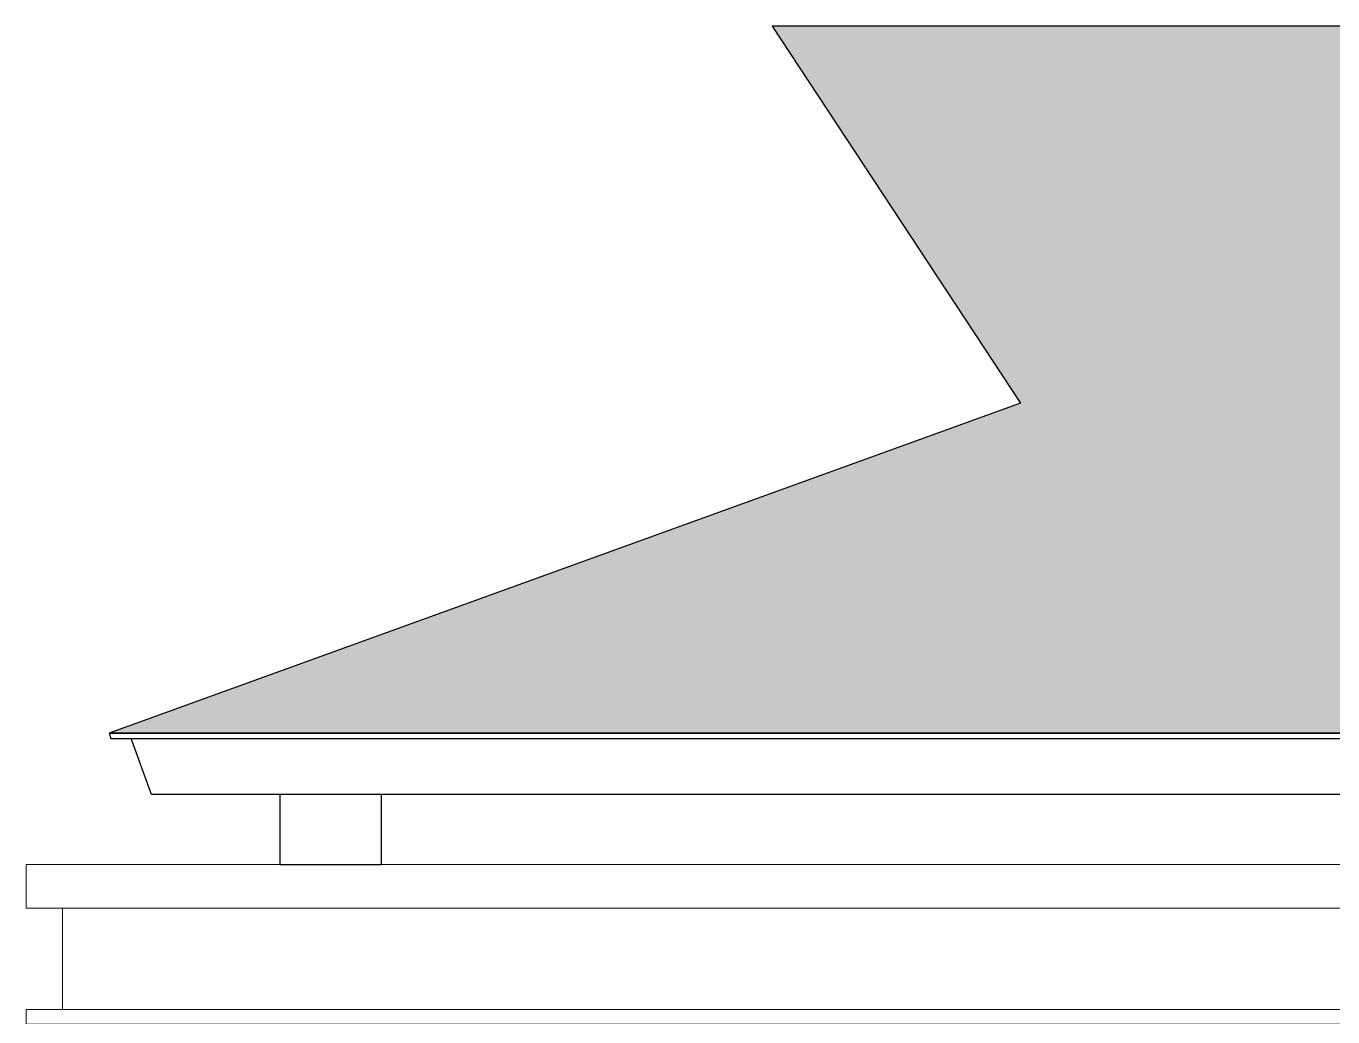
# Model space of a CAD drawing. Header units: inches. Extents: x 249 to 1192, y -18 to 440.
# Drawn here: x 596.31 to 605.32, y 267.3 to 274.13 of the extents above; entities that cross this region are included whole.
import ezdxf

# ---------------------------------------------------------------- set-up
doc = ezdxf.new("R2010")
doc.units = ezdxf.units.IN
doc.header["$MEASUREMENT"] = 0
doc.layers.add('ARSIR GENTING', color=32, linetype='Continuous', lineweight=5)
doc.layers.add('BALOK', color=3, linetype='Continuous', lineweight=20)
doc.layers.add('ATAP', color=123, linetype='Continuous')
doc.layers.add('KOLOM', color=5, linetype='Continuous')

# ---------------------------------------------------------------- blocks, each defined once
blk = doc.blocks.new('tampak depan')
at = {"layer": 'ARSIR GENTING'}
h = blk.add_hatch(dxfattribs=at)
h.set_pattern_fill('AR-B88', color=256, scale=0.05, style=0)
h.set_pattern_definition([(0, (682.57147, 344.0831), (0, 0.4), []), (90, (682.57147, 344.08311), (-0.2, 0.4), [0.4, -0.4])])
h.paths.add_polyline_path([(709.5964, 344.0831), (707.7591, 344.7481), (707.6741, 344.513), (707.0245, 344.7481), (701.1707, 344.7481), (700.5212, 344.513), (700.4361, 344.7481), (698.5988, 344.0831)], flags=17)
h.paths.add_polyline_path([(709.5964, 344.0831), (725.6239, 344.0831), (719.3381, 346.3581), (721.0523, 348.9561), (687.143, 348.9561), (688.8572, 346.3581), (682.5715, 344.0831), (698.5988, 344.0831), (704.0976, 346.0733)])
at = {"layer": 'ATAP'}
blk.add_lwpolyline([(725.6239, 344.0831), (719.3381, 346.3581), (721.0523, 348.9561), (687.143, 348.9561), (688.8572, 346.3581), (682.5715, 344.0831)], close=True, dxfattribs=at)
for points in [[(725.6239, 344.0831), (682.5715, 344.0831), (682.5829, 344.0448), (725.6124, 344.0448), (725.6239, 344.0831)], [(725.4726, 344.0448), (725.332, 343.6586), (682.8734, 343.6586), (682.8633, 343.6586), (682.7227, 344.0448), (725.4726, 344.0448)]]:
    blk.add_lwpolyline(points, dxfattribs=at)
at = {"layer": 'BALOK'}
for points in [[(724.4479, 343.1769), (681.9979, 343.1769), (681.9979, 342.8769), (724.4479, 342.8769)], [(726.1974, 342.8769), (681.9979, 342.8769), (681.9979, 343.1769), (726.1974, 343.1769)], [(682.2479, 342.1769), (725.9474, 342.1769), (725.9474, 342.8769), (682.2479, 342.8769)], [(681.9979, 342.0769), (726.1974, 342.0769), (726.1974, 342.1769), (681.9979, 342.1769)]]:
    blk.add_lwpolyline(points, close=True, dxfattribs=at)
at = {"layer": 'KOLOM'}
blk.add_lwpolyline([(684.4479, 343.6586), (683.7479, 343.6586), (683.7479, 343.1769), (684.4479, 343.1769)], close=True, dxfattribs=at)

msp = doc.modelspace()

# ---------------------------------------------------------------- block references
at = {"layer": 'KOLOM'}
msp.add_blockref('tampak depan', (-85.6899, -74.829), dxfattribs=at)

doc.saveas('drawing.dxf')
